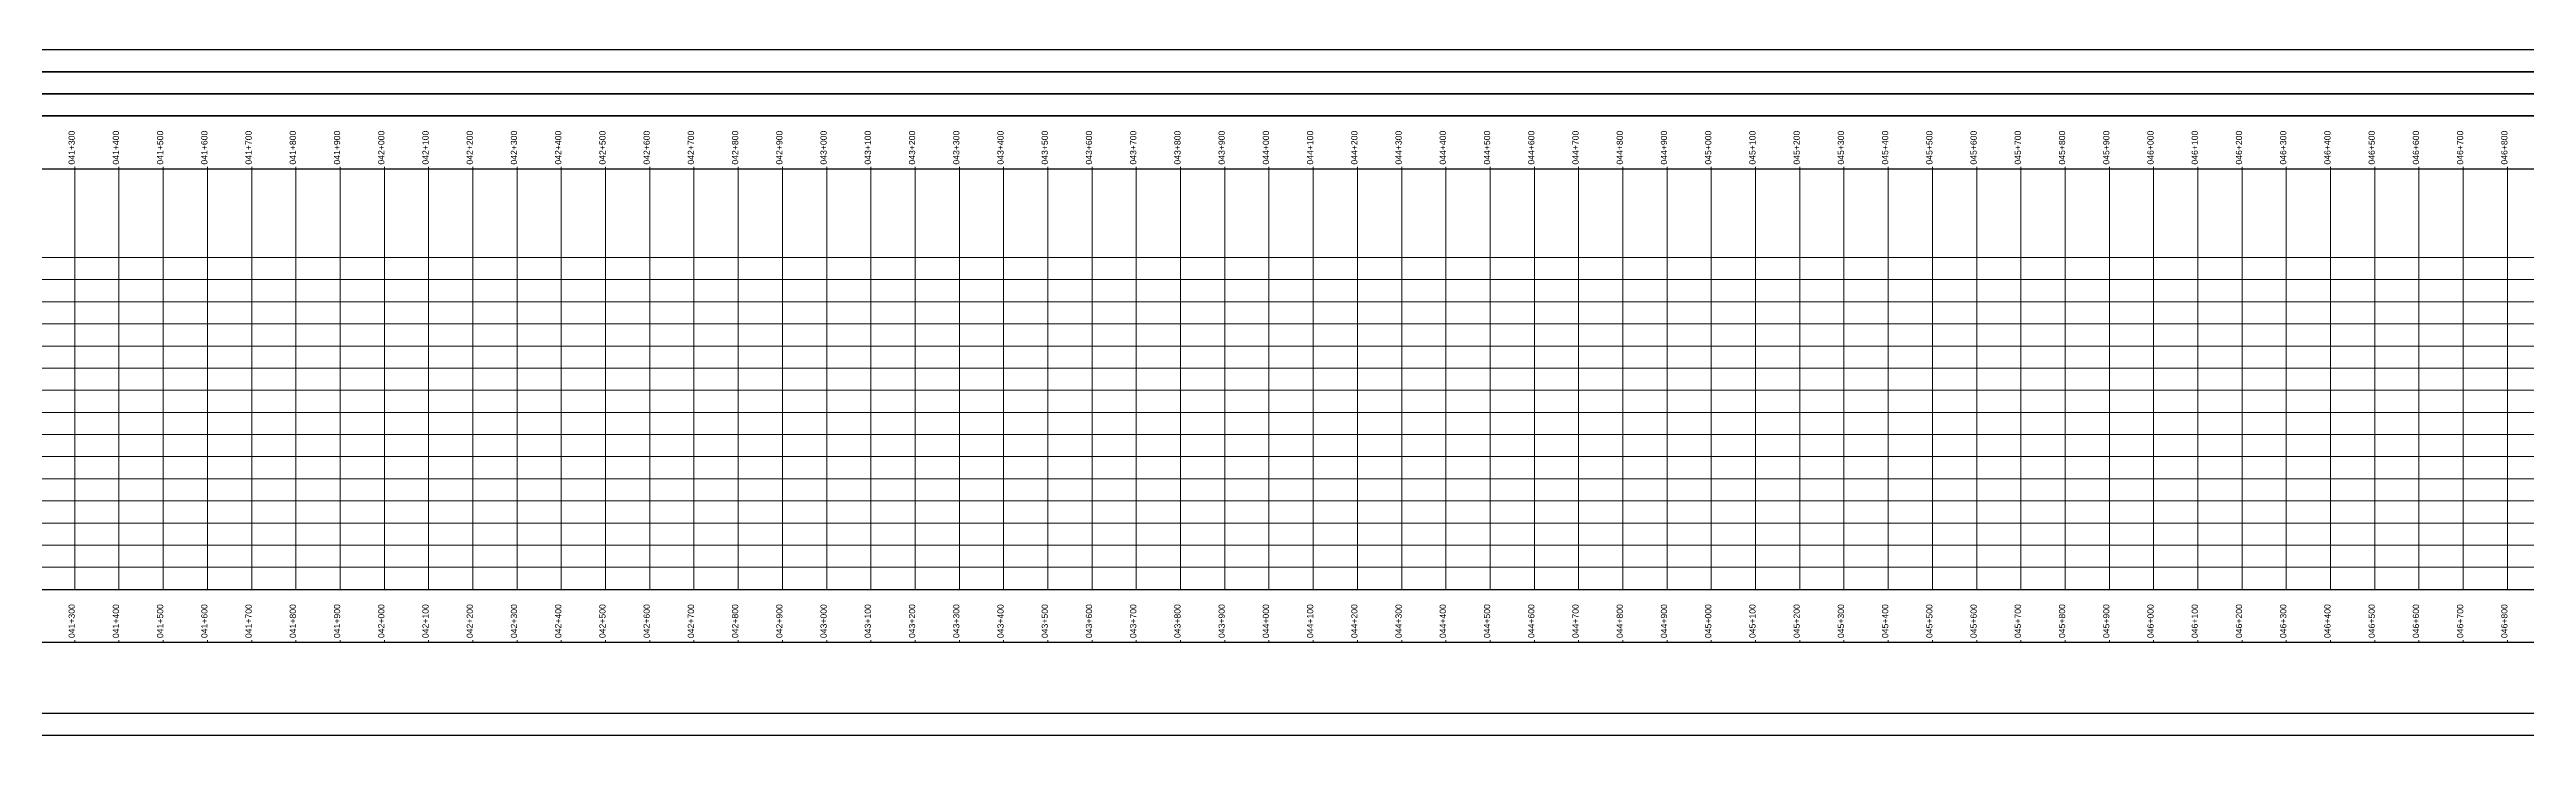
# Model space of a CAD drawing. Extents: x -247 to 52513, y 3400 to 5000.
# Drawn here: x 41243 to 46843, y 3450 to 5000 of the extents above; entities that cross this region are included whole.
import ezdxf

# ---------------------------------------------------------------- set-up
doc = ezdxf.new("R2010")
doc.units = 0
doc.linetypes.add('Dashed', pattern=[0])
for name, color, linetype in [('Activity Lines', 7, 'Continuous'), ('Chainage Text', 7, 'Continuous'), ('Entity', 7, 'Continuous'), ('Markers-One', 7, 'Continuous'), ('Outer Box', 7, 'Continuous'), ('Package', 7, 'Continuous'), ('Section', 7, 'Continuous'), ('Vertical Chainage Lines', 7, 'Continuous')]:
    doc.layers.add(name, color=color, linetype=linetype)
doc.styles.add('True type font', font='Arial.ttf')

msp = doc.modelspace()

# ---------------------------------------------------------------- linework, layer by layer
at = {"layer": 'Activity Lines', "color": 250, "linetype": 'Dashed', "lineweight": 15, "true_color": 0x000000}
msp.add_polyline3d([(53, 4530, 0), (52150, 4530, 0)], dxfattribs=at)
at = {"layer": 'Activity Lines', "color": 135, "linetype": 'Dashed', "lineweight": 15, "true_color": 0xda2b99}
msp.add_polyline3d([(53, 4480, 0), (52150, 4480, 0)], dxfattribs=at)
at = {"layer": 'Activity Lines', "color": 92, "linetype": 'Dashed', "lineweight": 15, "true_color": 0xb71de2}
msp.add_polyline3d([(53, 4430, 0), (52150, 4430, 0)], dxfattribs=at)
at = {"layer": 'Activity Lines', "color": 37, "linetype": 'Dashed', "lineweight": 15, "true_color": 0x4f0fff}
msp.add_polyline3d([(53, 4380, 0), (52150, 4380, 0)], dxfattribs=at)
at = {"layer": 'Activity Lines', "color": 11, "linetype": 'Dashed', "lineweight": 15, "true_color": 0x3ee08c}
msp.add_polyline3d([(53, 4330, 0), (52150, 4330, 0)], dxfattribs=at)
at = {"layer": 'Activity Lines', "color": 240, "linetype": 'Dashed', "lineweight": 15, "true_color": 0x724646}
msp.add_polyline3d([(53, 4280, 0), (52150, 4280, 0)], dxfattribs=at)
at = {"layer": 'Activity Lines', "color": 145, "linetype": 'Dashed', "lineweight": 15, "true_color": 0xc63939}
msp.add_polyline3d([(53, 4230, 0), (52150, 4230, 0)], dxfattribs=at)
at = {"layer": 'Activity Lines', "color": 43, "linetype": 'Dashed', "lineweight": 15, "true_color": 0x2bd43f}
msp.add_polyline3d([(53, 4180, 0), (52150, 4180, 0)], dxfattribs=at)
at = {"layer": 'Activity Lines', "color": 240, "linetype": 'Dashed', "lineweight": 15, "true_color": 0xeb0a42}
msp.add_polyline3d([(53, 4130, 0), (52150, 4130, 0)], dxfattribs=at)
at = {"layer": 'Activity Lines', "color": 163, "linetype": 'Dashed', "lineweight": 15, "true_color": 0x407d60}
msp.add_polyline3d([(53, 4080, 0), (52150, 4080, 0)], dxfattribs=at)
at = {"layer": 'Activity Lines', "color": 53, "linetype": 'Dashed', "lineweight": 15, "true_color": 0xe675a8}
msp.add_polyline3d([(53, 4030, 0), (52150, 4030, 0)], dxfattribs=at)
at = {"layer": 'Activity Lines', "color": 145, "linetype": 'Dashed', "lineweight": 15, "true_color": 0xf71d48}
msp.add_polyline3d([(53, 3980, 0), (52150, 3980, 0)], dxfattribs=at)
at = {"layer": 'Activity Lines', "color": 197, "linetype": 'Dashed', "lineweight": 15, "true_color": 0x28209d}
msp.add_polyline3d([(53, 3930, 0), (52150, 3930, 0)], dxfattribs=at)
at = {"layer": 'Activity Lines', "color": 252, "linetype": 'Dashed', "lineweight": 15, "true_color": 0xc3327f}
msp.add_polyline3d([(53, 3880, 0), (52150, 3880, 0)], dxfattribs=at)
at = {"layer": 'Activity Lines', "color": 221, "linetype": 'Dashed', "lineweight": 15, "true_color": 0x38f09a}
msp.add_polyline3d([(53, 3830, 0), (52150, 3830, 0)], dxfattribs=at)
at = {"layer": 'Entity', "color": 9, "lineweight": 25}
for points in [[(54, 4900, 0), (52149, 4900, 0), (52149, 4850, 0), (54, 4850, 0)], [(54, 3500, 0), (52149, 3500, 0), (52149, 3450, 0), (54, 3450, 0)], [(54, 3500, 0), (52149, 3500, 0), (52149, 3450, 0), (54, 3450, 0)]]:
    msp.add_polyline3d(points, close=True, dxfattribs=at)
at = {"layer": 'Markers-One', "color": 41, "linetype": 'Dashed', "lineweight": 0, "true_color": 0xe0e0e0}
for points in [[(41300, 4730, 0), (41300, 4735, 0)], [(41400, 4730, 0), (41400, 4735, 0)], [(41500, 4730, 0), (41500, 4735, 0)], [(41600, 4730, 0), (41600, 4735, 0)], [(41700, 4730, 0), (41700, 4735, 0)], [(41800, 4730, 0), (41800, 4735, 0)], [(41900, 4730, 0), (41900, 4735, 0)], [(42000, 4730, 0), (42000, 4735, 0)], [(42100, 4730, 0), (42100, 4735, 0)], [(42200, 4730, 0), (42200, 4735, 0)], [(42300, 4730, 0), (42300, 4735, 0)], [(42400, 4730, 0), (42400, 4735, 0)], [(42500, 4730, 0), (42500, 4735, 0)], [(42600, 4730, 0), (42600, 4735, 0)], [(42700, 4730, 0), (42700, 4735, 0)], [(42800, 4730, 0), (42800, 4735, 0)], [(42900, 4730, 0), (42900, 4735, 0)], [(43000, 4730, 0), (43000, 4735, 0)], [(43100, 4730, 0), (43100, 4735, 0)], [(43200, 4730, 0), (43200, 4735, 0)], [(43300, 4730, 0), (43300, 4735, 0)], [(43400, 4730, 0), (43400, 4735, 0)], [(43500, 4730, 0), (43500, 4735, 0)], [(43600, 4730, 0), (43600, 4735, 0)], [(43700, 4730, 0), (43700, 4735, 0)], [(43800, 4730, 0), (43800, 4735, 0)], [(43900, 4730, 0), (43900, 4735, 0)], [(44000, 4730, 0), (44000, 4735, 0)], [(44100, 4730, 0), (44100, 4735, 0)], [(44200, 4730, 0), (44200, 4735, 0)], [(44300, 4730, 0), (44300, 4735, 0)], [(44400, 4730, 0), (44400, 4735, 0)], [(44500, 4730, 0), (44500, 4735, 0)], [(44600, 4730, 0), (44600, 4735, 0)], [(44700, 4730, 0), (44700, 4735, 0)], [(44800, 4730, 0), (44800, 4735, 0)], [(44900, 4730, 0), (44900, 4735, 0)], [(45000, 4730, 0), (45000, 4735, 0)], [(45100, 4730, 0), (45100, 4735, 0)], [(45200, 4730, 0), (45200, 4735, 0)], [(45300, 4730, 0), (45300, 4735, 0)], [(45400, 4730, 0), (45400, 4735, 0)], [(45500, 4730, 0), (45500, 4735, 0)], [(45600, 4730, 0), (45600, 4735, 0)], [(45700, 4730, 0), (45700, 4735, 0)], [(45800, 4730, 0), (45800, 4735, 0)], [(45900, 4730, 0), (45900, 4735, 0)], [(46000, 4730, 0), (46000, 4735, 0)], [(46100, 4730, 0), (46100, 4735, 0)], [(46200, 4730, 0), (46200, 4735, 0)], [(46300, 4730, 0), (46300, 4735, 0)], [(46400, 4730, 0), (46400, 4735, 0)], [(46500, 4730, 0), (46500, 4735, 0)], [(46600, 4730, 0), (46600, 4735, 0)], [(46700, 4730, 0), (46700, 4735, 0)], [(46800, 4730, 0), (46800, 4735, 0)], [(41300, 3660, 0), (41300, 3665, 0)], [(41400, 3660, 0), (41400, 3665, 0)], [(41500, 3660, 0), (41500, 3665, 0)], [(41600, 3660, 0), (41600, 3665, 0)], [(41700, 3660, 0), (41700, 3665, 0)], [(41800, 3660, 0), (41800, 3665, 0)], [(41900, 3660, 0), (41900, 3665, 0)], [(42000, 3660, 0), (42000, 3665, 0)], [(42100, 3660, 0), (42100, 3665, 0)], [(42200, 3660, 0), (42200, 3665, 0)], [(42300, 3660, 0), (42300, 3665, 0)], [(42400, 3660, 0), (42400, 3665, 0)], [(42500, 3660, 0), (42500, 3665, 0)], [(42600, 3660, 0), (42600, 3665, 0)], [(42700, 3660, 0), (42700, 3665, 0)], [(42800, 3660, 0), (42800, 3665, 0)], [(42900, 3660, 0), (42900, 3665, 0)], [(43000, 3660, 0), (43000, 3665, 0)], [(43100, 3660, 0), (43100, 3665, 0)], [(43200, 3660, 0), (43200, 3665, 0)], [(43300, 3660, 0), (43300, 3665, 0)], [(43400, 3660, 0), (43400, 3665, 0)], [(43500, 3660, 0), (43500, 3665, 0)], [(43600, 3660, 0), (43600, 3665, 0)], [(43700, 3660, 0), (43700, 3665, 0)], [(43800, 3660, 0), (43800, 3665, 0)], [(43900, 3660, 0), (43900, 3665, 0)], [(44000, 3660, 0), (44000, 3665, 0)], [(44100, 3660, 0), (44100, 3665, 0)], [(44200, 3660, 0), (44200, 3665, 0)], [(44300, 3660, 0), (44300, 3665, 0)], [(44400, 3660, 0), (44400, 3665, 0)], [(44500, 3660, 0), (44500, 3665, 0)], [(44600, 3660, 0), (44600, 3665, 0)], [(44700, 3660, 0), (44700, 3665, 0)], [(44800, 3660, 0), (44800, 3665, 0)], [(44900, 3660, 0), (44900, 3665, 0)], [(45000, 3660, 0), (45000, 3665, 0)], [(45100, 3660, 0), (45100, 3665, 0)], [(45200, 3660, 0), (45200, 3665, 0)], [(45300, 3660, 0), (45300, 3665, 0)], [(45400, 3660, 0), (45400, 3665, 0)], [(45500, 3660, 0), (45500, 3665, 0)], [(45600, 3660, 0), (45600, 3665, 0)], [(45700, 3660, 0), (45700, 3665, 0)], [(45800, 3660, 0), (45800, 3665, 0)], [(45900, 3660, 0), (45900, 3665, 0)], [(46000, 3660, 0), (46000, 3665, 0)], [(46100, 3660, 0), (46100, 3665, 0)], [(46200, 3660, 0), (46200, 3665, 0)], [(46300, 3660, 0), (46300, 3665, 0)], [(46400, 3660, 0), (46400, 3665, 0)], [(46500, 3660, 0), (46500, 3665, 0)], [(46600, 3660, 0), (46600, 3665, 0)], [(46700, 3660, 0), (46700, 3665, 0)], [(46800, 3660, 0), (46800, 3665, 0)]]:
    msp.add_polyline3d(points, dxfattribs=at)
at = {"layer": 'Outer Box', "color": 9, "lineweight": 5}
msp.add_polyline3d([(-247, 5000, 0), (52450, 5000, 0), (52450, 3450, 0), (-247, 3450, 0)], close=True, dxfattribs=at)
at = {"layer": 'Package', "color": 9, "lineweight": 25}
for points in [[(53, 5000, 0), (52150, 5000, 0), (52150, 4950, 0), (53, 4950, 0)], [(53, 4850, 0), (52150, 4850, 0), (52150, 4730, 0), (53, 4730, 0)], [(53, 3780, 0), (52150, 3780, 0), (52150, 3660, 0), (53, 3660, 0)]]:
    msp.add_polyline3d(points, close=True, dxfattribs=at)
at = {"layer": 'Section', "color": 9, "lineweight": 25}
for points in [[(53, 4950, 0), (51150, 4950, 0), (51150, 4900, 0), (53, 4900, 0)], [(53, 4950, 0), (52140, 4950, 0), (52140, 4900, 0), (53, 4900, 0)], [(53, 4950, 0), (52150, 4950, 0), (52150, 4900, 0), (53, 4900, 0)], [(53, 4950, 0), (52150, 4950, 0), (52150, 4900, 0), (53, 4900, 0)], [(53, 4950, 0), (52150, 4950, 0), (52150, 4900, 0), (53, 4900, 0)], [(53, 4950, 0), (52150, 4950, 0), (52150, 4900, 0), (53, 4900, 0)], [(53, 4950, 0), (52150, 4950, 0), (52150, 4900, 0), (53, 4900, 0)], [(53, 4950, 0), (52150, 4950, 0), (52150, 4900, 0), (53, 4900, 0)], [(53, 4950, 0), (52150, 4950, 0), (52150, 4900, 0), (53, 4900, 0)], [(53, 4950, 0), (52145, 4950, 0), (52145, 4900, 0), (53, 4900, 0)]]:
    msp.add_polyline3d(points, close=True, dxfattribs=at)
at = {"layer": 'Vertical Chainage Lines', "color": 41, "linetype": 'Dashed', "lineweight": 0, "true_color": 0xe0e0e0}
for points in [[(41300, 4730, 0), (41300, 3780, 0)], [(41400, 4730, 0), (41400, 3780, 0)], [(41500, 4730, 0), (41500, 3780, 0)], [(41600, 4730, 0), (41600, 3780, 0)], [(41700, 4730, 0), (41700, 3780, 0)], [(41800, 4730, 0), (41800, 3780, 0)], [(41900, 4730, 0), (41900, 3780, 0)], [(42000, 4730, 0), (42000, 3780, 0)], [(42100, 4730, 0), (42100, 3780, 0)], [(42200, 4730, 0), (42200, 3780, 0)], [(42300, 4730, 0), (42300, 3780, 0)], [(42400, 4730, 0), (42400, 3780, 0)], [(42500, 4730, 0), (42500, 3780, 0)], [(42600, 4730, 0), (42600, 3780, 0)], [(42700, 4730, 0), (42700, 3780, 0)], [(42800, 4730, 0), (42800, 3780, 0)], [(42900, 4730, 0), (42900, 3780, 0)], [(43000, 4730, 0), (43000, 3780, 0)], [(43100, 4730, 0), (43100, 3780, 0)], [(43200, 4730, 0), (43200, 3780, 0)], [(43300, 4730, 0), (43300, 3780, 0)], [(43400, 4730, 0), (43400, 3780, 0)], [(43500, 4730, 0), (43500, 3780, 0)], [(43600, 4730, 0), (43600, 3780, 0)], [(43700, 4730, 0), (43700, 3780, 0)], [(43800, 4730, 0), (43800, 3780, 0)], [(43900, 4730, 0), (43900, 3780, 0)], [(44000, 4730, 0), (44000, 3780, 0)], [(44100, 4730, 0), (44100, 3780, 0)], [(44200, 4730, 0), (44200, 3780, 0)], [(44300, 4730, 0), (44300, 3780, 0)], [(44400, 4730, 0), (44400, 3780, 0)], [(44500, 4730, 0), (44500, 3780, 0)], [(44600, 4730, 0), (44600, 3780, 0)], [(44700, 4730, 0), (44700, 3780, 0)], [(44800, 4730, 0), (44800, 3780, 0)], [(44900, 4730, 0), (44900, 3780, 0)], [(45000, 4730, 0), (45000, 3780, 0)], [(45100, 4730, 0), (45100, 3780, 0)], [(45200, 4730, 0), (45200, 3780, 0)], [(45300, 4730, 0), (45300, 3780, 0)], [(45400, 4730, 0), (45400, 3780, 0)], [(45500, 4730, 0), (45500, 3780, 0)], [(45600, 4730, 0), (45600, 3780, 0)], [(45700, 4730, 0), (45700, 3780, 0)], [(45800, 4730, 0), (45800, 3780, 0)], [(45900, 4730, 0), (45900, 3780, 0)], [(46000, 4730, 0), (46000, 3780, 0)], [(46100, 4730, 0), (46100, 3780, 0)], [(46200, 4730, 0), (46200, 3780, 0)], [(46300, 4730, 0), (46300, 3780, 0)], [(46400, 4730, 0), (46400, 3780, 0)], [(46500, 4730, 0), (46500, 3780, 0)], [(46600, 4730, 0), (46600, 3780, 0)], [(46700, 4730, 0), (46700, 3780, 0)], [(46800, 4730, 0), (46800, 3780, 0)]]:
    msp.add_polyline3d(points, dxfattribs=at)

# ---------------------------------------------------------------- texts
at = {"layer": 'Chainage Text', "color": 9, "lineweight": 15, "style": 'True type font'}
for s, p in [('041+300', (41300, 4740)), ('041+400', (41400, 4740)), ('041+500', (41500, 4740)), ('041+600', (41600, 4740)), ('041+700', (41700, 4740)), ('041+800', (41800, 4740)), ('041+900', (41900, 4740)), ('042+000', (42000, 4740)), ('042+100', (42100, 4740)), ('042+200', (42200, 4740)), ('042+300', (42300, 4740)), ('042+400', (42400, 4740)), ('042+500', (42500, 4740)), ('042+600', (42600, 4740)), ('042+700', (42700, 4740)), ('042+800', (42800, 4740)), ('042+900', (42900, 4740)), ('043+000', (43000, 4740)), ('043+100', (43100, 4740)), ('043+200', (43200, 4740)), ('043+300', (43300, 4740)), ('043+400', (43400, 4740)), ('043+500', (43500, 4740)), ('043+600', (43600, 4740)), ('043+700', (43700, 4740)), ('043+800', (43800, 4740)), ('043+900', (43900, 4740)), ('044+000', (44000, 4740)), ('044+100', (44100, 4740)), ('044+200', (44200, 4740)), ('044+300', (44300, 4740)), ('044+400', (44400, 4740)), ('044+500', (44500, 4740)), ('044+600', (44600, 4740)), ('044+700', (44700, 4740)), ('044+800', (44800, 4740)), ('044+900', (44900, 4740)), ('045+000', (45000, 4740)), ('045+100', (45100, 4740)), ('045+200', (45200, 4740)), ('045+300', (45300, 4740)), ('045+400', (45400, 4740)), ('045+500', (45500, 4740)), ('045+600', (45600, 4740)), ('045+700', (45700, 4740)), ('045+800', (45800, 4740)), ('045+900', (45900, 4740)), ('046+000', (46000, 4740)), ('046+100', (46100, 4740)), ('046+200', (46200, 4740)), ('046+300', (46300, 4740)), ('046+400', (46400, 4740)), ('046+500', (46500, 4740)), ('046+600', (46600, 4740)), ('046+700', (46700, 4740)), ('046+800', (46800, 4740)), ('041+300', (41300, 3670)), ('041+400', (41400, 3670)), ('041+500', (41500, 3670)), ('041+600', (41600, 3670)), ('041+700', (41700, 3670)), ('041+800', (41800, 3670)), ('041+900', (41900, 3670)), ('042+000', (42000, 3670)), ('042+100', (42100, 3670)), ('042+200', (42200, 3670)), ('042+300', (42300, 3670)), ('042+400', (42400, 3670)), ('042+500', (42500, 3670)), ('042+600', (42600, 3670)), ('042+700', (42700, 3670)), ('042+800', (42800, 3670)), ('042+900', (42900, 3670)), ('043+000', (43000, 3670)), ('043+100', (43100, 3670)), ('043+200', (43200, 3670)), ('043+300', (43300, 3670)), ('043+400', (43400, 3670)), ('043+500', (43500, 3670)), ('043+600', (43600, 3670)), ('043+700', (43700, 3670)), ('043+800', (43800, 3670)), ('043+900', (43900, 3670)), ('044+000', (44000, 3670)), ('044+100', (44100, 3670)), ('044+200', (44200, 3670)), ('044+300', (44300, 3670)), ('044+400', (44400, 3670)), ('044+500', (44500, 3670)), ('044+600', (44600, 3670)), ('044+700', (44700, 3670)), ('044+800', (44800, 3670)), ('044+900', (44900, 3670)), ('045+000', (45000, 3670)), ('045+100', (45100, 3670)), ('045+200', (45200, 3670)), ('045+300', (45300, 3670)), ('045+400', (45400, 3670)), ('045+500', (45500, 3670)), ('045+600', (45600, 3670)), ('045+700', (45700, 3670)), ('045+800', (45800, 3670)), ('045+900', (45900, 3670)), ('046+000', (46000, 3670)), ('046+100', (46100, 3670)), ('046+200', (46200, 3670)), ('046+300', (46300, 3670)), ('046+400', (46400, 3670)), ('046+500', (46500, 3670)), ('046+600', (46600, 3670)), ('046+700', (46700, 3670)), ('046+800', (46800, 3670))]:
    msp.add_text(s, height=14, rotation=90, dxfattribs=at).set_placement(p)

doc.saveas('drawing.dxf')
